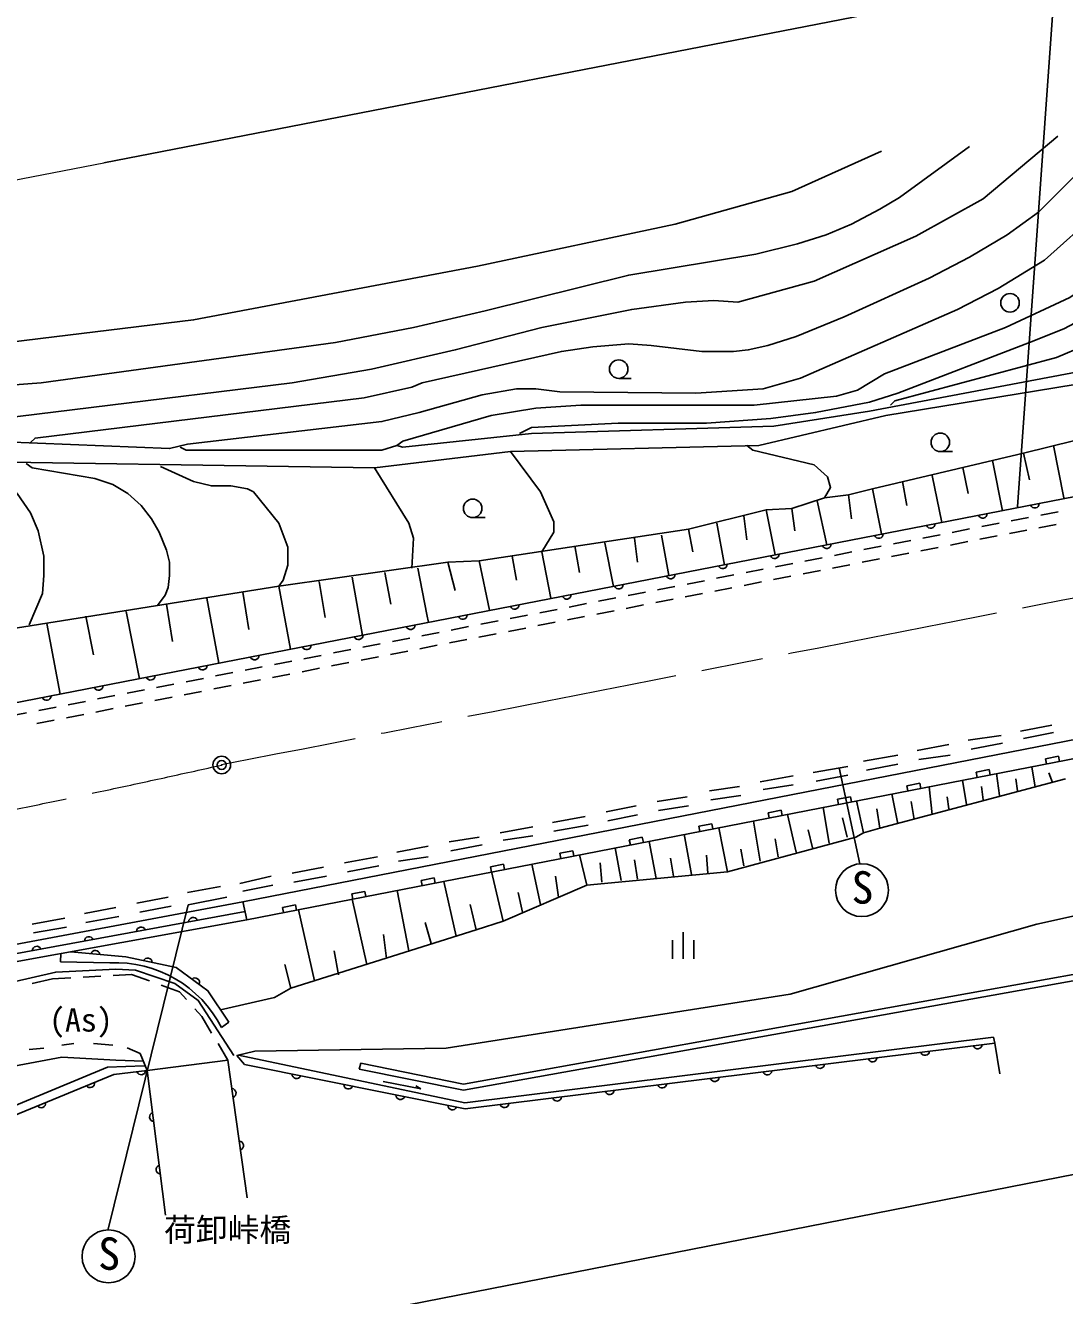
# Model space of a CAD drawing. Units: millimetres, scale not verified. Extents: x 40000 to 680000, y 20000 to 380000.
# Drawn here: x 448639 to 507476, y 245588 to 317514 of the extents above; entities that cross this region are included whole.
import ezdxf
from ezdxf.enums import TextEntityAlignment as Align

# ---------------------------------------------------------------- set-up
doc = ezdxf.new("R2010")
doc.units = ezdxf.units.MM
doc.header["$LTSCALE"] = 1000
doc.header["$PDMODE"] = 32
doc.header["$PDSIZE"] = 500
doc.linetypes.add('CHAIN', pattern=[18.5, 12, -1.5, 3.5, -1.5])
for name, color, linetype, lineweight in [('M-BGD', 7, 'Continuous', 25), ('M-BMK', 2, 'CHAIN', 13), ('M-BMK-HTXT', 7, 'Continuous', 13), ('M-BMK-SRVR', 3, 'Continuous', 25), ('M-STR-HTXT', 7, 'Continuous', 13), ('M-STR-STRC', 7, 'Continuous', 25)]:
    doc.layers.add(name, color=color, linetype=linetype, lineweight=lineweight)
doc.styles.add('ＭＳ ゴシック', font='')
doc.styles.get('ＭＳ ゴシック').set_extended_font_data('MS Gothic')

msp = doc.modelspace()

# ---------------------------------------------------------------- linework, layer by layer
at = {"layer": 'M-BGD'}
for p, q in [((551376, 328860), (453078, 309725)), ((482231, 297527), (482931, 297527)), ((506841, 293723), (507434, 290760)), ((500438, 293380), (501138, 293380)), ((503389, 292882), (503955, 290031)), ((505486, 291776), (505148, 293300)), ((499983, 292030), (500534, 289365)), ((501722, 292486), (502015, 291014)), ((498290, 291691), (498544, 290336)), ((493464, 290590), (494018, 288096)), ((495242, 290929), (495411, 289574)), ((496596, 291268), (497104, 288728)), ((490585, 290082), (491093, 287542)), ((492024, 290167), (492194, 288897)), ((506124, 289783), (507105, 289975)), ((473963, 289641), (474663, 289641)), ((487791, 289320), (488214, 286950)), ((489315, 289744), (489484, 288389)), ((502786, 289133), (503768, 289324)), ((504455, 289458), (505437, 289649)), ((506017, 289068), (506998, 289259)), ((483134, 288474), (483304, 287119)), ((486182, 288982), (486436, 287712)), ((499449, 288482), (500431, 288673)), ((501118, 288807), (502099, 288999)), ((502680, 288416), (503661, 288607)), ((504348, 288742), (505330, 288933)), ((479748, 288050), (480002, 286526)), ((481441, 288220), (481936, 285744)), ((496112, 287831), (497094, 288023)), ((497781, 288157), (498762, 288348)), ((499343, 287764), (500324, 287955)), ((501011, 288090), (501993, 288281)), ((559614, 287133), (460956, 267882)), ((472551, 287119), (472974, 285510)), ((474329, 287204), (474922, 284410)), ((476192, 287458), (476446, 286103)), ((491106, 286855), (492088, 287047)), ((492775, 287181), (493756, 287372)), ((494443, 287506), (495425, 287697)), ((496006, 287112), (496987, 287303)), ((497674, 287438), (498656, 287629)), ((467132, 286272), (467725, 282970)), ((468995, 286526), (469334, 284748)), ((487769, 286205), (488751, 286396)), ((489438, 286530), (490419, 286721)), ((491001, 286133), (491982, 286325)), ((492669, 286459), (493651, 286651)), ((494338, 286785), (495319, 286977)), ((559815, 286105), (461182, 266871)), ((465270, 286018), (465608, 283986)), ((484432, 285554), (485414, 285746)), ((486101, 285879), (487082, 286071)), ((487664, 285481), (488645, 285673)), ((489332, 285807), (490314, 285999)), ((458920, 285087), (459591, 281395)), ((460952, 285426), (461290, 283309)), ((481095, 284904), (482076, 285095)), ((482763, 285229), (483745, 285420)), ((484327, 284829), (485308, 285021)), ((485995, 285155), (486977, 285347)), ((454348, 284325), (455092, 280519)), ((456634, 284748), (456972, 282632)), ((476089, 283928), (477071, 284119)), ((477758, 284253), (478739, 284444)), ((479426, 284578), (480408, 284770)), ((480990, 284177), (481971, 284369)), ((482658, 284503), (483640, 284695)), ((449860, 283648), (450611, 279646)), ((452062, 284071), (452485, 281870)), ((472752, 283277), (473733, 283468)), ((474420, 283602), (475402, 283794)), ((475985, 283199), (476966, 283391)), ((477653, 283525), (478635, 283717)), ((479322, 283851), (480303, 284043)), ((469415, 282626), (470396, 282818)), ((471083, 282952), (472065, 283143)), ((472648, 282547), (473629, 282739)), ((474316, 282873), (475298, 283065)), ((466078, 281976), (467059, 282167)), ((467746, 282301), (468728, 282492)), ((469311, 281895), (470292, 282087)), ((470979, 282221), (471961, 282413)), ((462740, 281325), (463722, 281517)), ((464409, 281650), (465390, 281842)), ((465974, 281243), (466955, 281435)), ((467642, 281569), (468624, 281761)), ((457735, 280349), (458716, 280541)), ((459403, 280675), (460385, 280866)), ((461072, 281000), (462053, 281191)), ((462637, 280591), (463619, 280783)), ((464306, 280917), (465287, 281109)), ((454397, 279699), (455379, 279890)), ((456066, 280024), (457048, 280215)), ((457632, 279613), (458613, 279805)), ((459300, 279939), (460282, 280131)), ((460969, 280265), (461950, 280457)), ((451060, 279048), (452042, 279239)), ((452729, 279373), (453710, 279565)), ((454295, 278961), (455276, 279153)), ((455963, 279287), (456945, 279479)), ((447723, 278397), (448705, 278589)), ((449392, 278723), (450373, 278914)), ((450958, 278309), (451939, 278501)), ((452626, 278635), (453608, 278827)), ((449290, 277983), (450271, 278175)), ((506756, 277890), (504978, 277552)), ((503878, 277298), (502015, 277044)), ((506841, 277467), (505148, 277128)), ((498036, 276197), (496088, 275858)), ((500914, 276790), (499136, 276451)), ((500999, 276197), (499221, 275943)), ((503962, 276874), (502184, 276536)), ((495195, 275557), (493248, 275218)), ((498036, 275689), (496258, 275350)), ((505620, 275537), (505811, 274388)), ((507124, 276136), (506388, 275992)), ((506388, 275992), (506446, 275698)), ((507182, 275841), (507124, 276136)), ((492109, 275012), (490246, 274673)), ((495195, 275049), (493417, 274710)), ((495882, 270041), (494712, 275473)), ((507518, 274842), (497020, 272048)), ((501702, 274773), (501930, 273403)), ((503198, 275370), (502462, 275227)), ((502462, 275227), (502520, 274932)), ((503256, 275076), (503198, 275370)), ((503628, 275148), (503793, 273911)), ((504724, 274842), (504809, 274165)), ((506587, 275181), (506799, 274651)), ((489061, 274419), (487368, 274165)), ((492109, 274504), (490416, 274250)), ((499272, 274605), (498536, 274461)), ((498536, 274461), (498594, 274167)), ((499330, 274310), (499272, 274605)), ((499806, 274403), (499976, 272835)), ((502777, 274419), (502862, 273657)), ((483219, 273318), (481526, 272980)), ((486098, 273826), (484404, 273572)), ((486182, 273318), (484489, 273064)), ((489146, 273911), (487452, 273657)), ((495346, 273839), (494610, 273695)), ((494610, 273695), (494668, 273401)), ((495404, 273545), (495346, 273839)), ((496088, 271794), (495699, 273602)), ((497697, 273996), (498036, 272302)), ((498798, 273572), (498967, 272556)), ((500830, 273826), (500914, 273149)), ((480340, 272726), (478478, 272387)), ((483304, 272810), (481610, 272472)), ((491420, 273073), (490684, 272930)), ((490684, 272930), (490741, 272635)), ((491478, 272779), (491420, 273073)), ((491783, 272839), (492278, 270694)), ((493816, 273235), (494141, 271202)), ((494903, 272641), (495157, 271540)), ((496850, 273149), (497020, 272048)), ((477377, 272133), (475514, 271794)), ((480510, 272218), (478562, 271879)), ((487494, 272308), (486758, 272164)), ((486758, 272164), (486815, 271870)), ((487552, 272013), (487494, 272308)), ((488384, 269593), (487900, 272081)), ((489854, 272462), (490246, 270186)), ((492956, 271964), (493210, 270948)), ((497020, 272048), (496088, 271794)), ((474329, 271540), (472636, 271286)), ((477377, 271625), (475684, 271371)), ((483568, 271542), (482832, 271399)), ((482832, 271399), (482889, 271104)), ((483625, 271248), (483568, 271542)), ((484355, 269207), (483951, 271311)), ((485928, 271710), (486352, 269424)), ((495665, 271540), (488384, 269593)), ((491093, 271456), (491262, 270440)), ((496088, 271794), (495665, 271540)), ((468572, 270440), (466709, 270101)), ((471450, 271032), (469672, 270694)), ((471450, 270440), (469757, 270186)), ((474498, 271117), (472720, 270778)), ((479642, 270777), (478906, 270633)), ((478906, 270633), (478963, 270339)), ((479699, 270482), (479642, 270777)), ((480017, 270544), (480425, 268831)), ((482372, 269085), (482035, 270938)), ((487198, 270524), (487283, 269508)), ((489146, 270863), (489315, 269932)), ((465524, 269847), (463746, 269508)), ((468656, 269932), (466878, 269593)), ((475716, 270011), (474980, 269868)), ((474980, 269868), (475037, 269573)), ((475773, 269717), (475716, 270011)), ((477310, 270016), (477800, 267730)), ((481187, 270101), (481272, 269000)), ((483134, 270270), (483304, 269170)), ((485166, 270355), (485336, 269339)), ((462560, 269339), (460782, 268916)), ((465693, 269339), (463830, 269000)), ((471790, 269246), (471054, 269102)), ((471054, 269102), (471111, 268808)), ((471847, 268951), (471790, 269246)), ((473031, 265936), (472334, 269046)), ((475006, 269678), (475684, 266799)), ((478647, 269339), (478816, 268154)), ((488384, 269593), (480425, 268831)), ((459682, 268746), (457819, 268408)), ((462645, 268831), (460952, 268492)), ((467864, 268480), (467128, 268336)), ((467128, 268336), (467185, 268042)), ((467921, 268186), (467864, 268480)), ((469682, 268529), (470350, 265106)), ((480425, 268831), (475684, 266799)), ((476530, 268408), (476784, 267307)), ((457852, 267713), (453332, 249358)), ((456718, 268154), (454940, 267815)), ((456888, 267646), (455110, 267307)), ((457852, 267713), (460036, 268159)), ((460952, 267900), (461182, 266871)), ((463938, 267714), (463202, 267571)), ((463202, 267571), (463259, 267276)), ((463995, 267420), (463938, 267714)), ((467140, 268033), (467979, 264344)), ((473821, 267730), (474160, 266291)), ((461076, 267345), (413869, 258640)), ((413926, 258287), (461182, 266871)), ((450876, 266968), (449014, 266630)), ((453755, 267561), (451977, 267222)), ((453924, 267053), (452062, 266714)), ((464093, 267439), (465016, 263412)), ((450961, 266460), (449098, 266122)), ((474160, 266291), (463661, 262989)), ((471281, 266714), (471620, 265529)), ((475684, 266799), (474160, 266291)), ((485879, 264663), (485879, 266163)), ((468910, 266037), (469080, 264682)), ((485279, 264663), (485279, 265713)), ((486479, 264663), (486479, 265713)), ((466116, 265106), (466370, 263751)), ((463322, 264344), (463661, 262989)), ((449017, 263270), (450180, 263525)), ((450180, 263525), (451211, 263584)), ((451909, 263624), (452908, 263681)), ((453607, 263721), (454637, 263780)), ((454637, 263780), (455668, 263407)), ((456326, 263168), (457358, 262794)), ((457358, 262794), (457756, 262351)), ((463661, 262989), (462737, 262472)), ((458224, 261831), (458622, 261388)), ((459691, 261769), (462737, 262472)), ((458622, 261388), (459183, 260456)), ((460154, 261074), (459743, 260765)), ((451384, 259856), (450707, 259772)), ((452485, 259856), (453586, 259772)), ((459544, 259857), (460105, 258925)), ((450707, 259094), (447066, 258417)), ((449691, 259602), (448844, 259518)), ((453755, 258925), (450707, 259094)), ((453755, 258925), (455321, 258856)), ((455533, 258332), (460105, 258925)), ((461201, 251120), (460105, 258925))]:
    msp.add_line(p, q, dxfattribs=at)
for points in [[(522843, 317768), (521742, 317260), (520642, 316583), (518864, 315144), (518017, 314297), (516747, 312773), (510482, 303968), (507772, 302105), (504132, 300412), (497274, 297787), (495750, 296856), (494564, 296517), (489908, 296009), (480086, 296009), (477546, 295840), (475006, 295416), (470011, 293977), (469672, 293723), (468826, 293469), (457734, 293469), (457396, 293638)], [(516832, 315736), (509381, 306931), (506333, 304222), (503708, 302613), (501422, 301428), (492532, 297533), (490416, 296940), (486606, 296686), (478901, 296771), (477546, 296940), (476446, 296940), (474498, 296602), (470942, 295586), (468826, 295078), (457819, 293808), (456803, 293554), (438092, 294316)], [(511667, 312604), (505994, 306931), (504216, 305661), (502100, 304391), (499814, 303206), (494988, 301004), (492278, 299904), (490670, 299396), (489569, 299142), (488722, 299057), (486944, 299057), (484066, 299396), (482796, 299480), (480764, 299311), (478986, 299057), (471112, 297279), (470519, 297025), (467810, 296432), (449183, 294146), (448929, 293892)], [(507095, 311249), (502862, 307693), (499052, 305576), (493294, 303036), (488976, 301851), (487622, 301936), (486013, 301851), (482965, 301428), (477885, 300412), (472974, 299142), (468233, 298041), (463746, 297279), (440970, 294485), (440632, 294231)], [(497104, 310402), (492024, 308116), (485420, 306254), (474244, 303883), (458158, 300835), (446220, 299396), (441902, 298803), (436060, 297618), (424206, 293723), (421497, 292961), (418957, 292453), (416163, 292199), (415824, 292030)], [(502100, 310656), (498120, 307778), (497020, 307100), (495411, 306254), (493972, 305661), (492363, 305153), (489992, 304560), (482796, 303375), (474668, 301343), (470604, 300412), (466201, 299565), (449522, 297279), (442748, 296771), (440293, 296517), (437668, 296009), (435806, 295416), (432080, 293723), (428863, 292538), (428524, 292284)], [(441648, 292876), (468402, 292453), (476107, 293384), (490162, 293723), (497358, 295416), (512344, 297872), (513530, 298718), (516239, 302274), (516324, 302698), (516154, 302867), (516662, 303629), (517001, 303629)], [(516578, 303036), (516493, 302698), (516324, 302698), (515816, 302444), (513276, 299057), (512429, 298634), (508534, 297956), (496427, 295670), (491008, 294824), (477292, 294400), (470011, 293638), (469672, 293723)], [(509042, 301174), (507434, 300327), (505486, 299565), (498036, 296686), (496427, 296178), (493379, 295586), (490839, 295247), (487198, 294993), (482203, 294993), (477292, 294739), (476615, 294400)], [(258976, 267990), (268843, 267053), (281543, 266122), (300508, 265360), (316934, 265106), (342249, 265614), (356134, 266206), (384159, 268746), (401262, 270863), (421582, 273996), (557022, 300361)], [(508619, 299396), (507010, 298718), (497866, 296263), (497612, 296009)], [(526145, 297956), (513784, 295416), (505148, 293300)], [(493887, 290760), (494226, 291352), (494056, 291945), (493294, 292622), (489823, 293469), (489484, 293723)], [(505148, 293300), (496596, 291268), (495242, 290929), (493887, 290760), (492024, 290167), (490585, 290082), (486182, 288982), (474329, 287204), (472551, 287119), (462984, 285764), (425815, 279838), (414131, 277552), (413454, 277298), (411591, 277128), (406765, 276028), (396351, 275943), (387038, 275181), (366718, 274758), (352240, 273826), (335476, 272980), (311346, 271625)], [(448844, 283563), (449606, 285341), (449691, 286357), (449691, 287458), (449352, 288897), (448929, 289913), (448167, 291014), (447659, 291437), (446812, 291945), (446135, 292199), (441648, 292876)], [(476107, 293384), (477800, 291098), (478562, 289405), (478562, 288812), (477885, 287712), (478393, 285087)], [(456126, 284664), (456549, 285256), (456718, 285680), (456803, 286357), (456803, 287119), (456634, 287796), (456210, 288812), (455787, 289574), (455194, 290336), (454432, 291014), (453586, 291522), (452570, 291860), (449014, 292453), (448675, 292707)], [(456295, 292538), (458158, 291691), (459174, 291437), (460274, 291437), (461206, 291268), (461544, 291098), (462984, 289320), (463492, 287966), (463492, 286950), (463238, 286103), (462984, 285764), (463650, 282185)], [(468402, 292453), (470350, 289320), (470604, 288474), (470519, 286780)], [(484658, 288643), (484997, 286780), (485071, 286355)], [(470858, 286780), (471366, 284156), (471468, 283707)], [(561790, 275520), (550952, 275435), (547227, 274927), (546601, 274848), (544856, 274673), (543163, 274588), (541639, 274334), (539353, 274080), (533426, 272895), (523097, 270440), (505910, 266630), (491940, 262650), (472466, 259602), (461629, 259433), (460613, 259179), (461036, 258671)], [(460956, 267882), (413802, 259048), (413926, 258287)], [(453426, 264429), (450626, 264490), (450643, 264957)], [(460154, 261074), (458970, 262854), (457168, 264169), (454319, 264766), (451218, 265061)], [(460444, 259179), (458426, 262302), (457095, 263252), (454879, 264015), (453759, 264080), (450360, 263909), (418939, 256689), (415086, 256405), (414148, 257233), (413926, 258287)], [(328448, 229122), (336322, 229207), (339878, 229292), (352070, 229715), (364601, 230392), (374846, 231070), (388392, 232255), (400500, 233525), (410490, 234795), (423868, 236658), (436314, 238605), (444696, 240044), (563060, 263243), (564251, 263466)], [(454409, 259623), (455135, 259295), (455542, 258334)], [(361695, 247782), (399213, 251785), (409272, 247753), (418121, 248159), (443234, 253818), (453640, 258116), (455542, 258334), (456562, 250140)], [(455433, 258591), (455357, 258608), (453284, 258522), (442424, 254019)]]:
    msp.add_lwpolyline(points, dxfattribs=at)
for centre, radius in [((504387, 301804), 525), ((482231, 298052), 525), ((500438, 293905), 525), ((473963, 290166), 525), ((496005, 268546), 1500), ((453350, 247811), 1500)]:
    msp.add_circle(centre, radius, dxfattribs=at)
for centre, radius, start, end in [((502841, 289871), 256, 203.69589, 358.33513), ((505786, 290444), 256, 203.69589, 358.33513), ((499896, 289298), 256, 203.69589, 358.33513), ((496952, 288725), 256, 203.69589, 358.33513), ((494007, 288151), 256, 203.69589, 358.33513), ((488117, 287005), 256, 203.69589, 358.33513), ((491062, 287578), 256, 203.69589, 358.33513), ((485173, 286432), 256, 203.69589, 358.33513), ((482228, 285858), 256, 203.69589, 358.33513), ((479283, 285285), 256, 203.69589, 358.33513), ((473394, 284139), 256, 203.69589, 358.33513), ((476339, 284712), 256, 203.69589, 358.33513), ((470449, 283566), 256, 203.69589, 358.33513), ((467504, 282992), 256, 203.69589, 358.33513), ((464560, 282419), 256, 203.69589, 358.33513), ((458670, 281273), 256, 203.69589, 358.33513), ((461615, 281846), 256, 203.69589, 358.33513), ((455725, 280699), 256, 203.69589, 358.33513), ((452781, 280126), 256, 203.69589, 358.33513), ((449836, 279553), 256, 203.69589, 358.33513), ((458136, 266745), 256, 23.12779, 177.76702), ((455186, 266201), 256, 23.12779, 177.76702), ((452235, 265657), 256, 23.12779, 177.76702), ((449285, 265113), 256, 23.12779, 177.76702), ((452601, 264873), 256, 7.23363, 161.87287), ((455560, 264448), 256, 0.85344, 155.49267), ((453741, 257694), 6742, 27.09837, 92.67453), ((458241, 263317), 256, 336.56104, 131.20028), ((455196, 258351), 256, 199.19721, 353.83645), ((452299, 257623), 256, 215.12329, 9.76253), ((460311, 257054), 256, 290.67596, 85.3152), ((449527, 256478), 256, 215.12329, 9.76253), ((455926, 255703), 256, 109.77591, 264.41514), ((460728, 254083), 256, 290.67596, 85.3152), ((456297, 252726), 256, 109.77591, 264.41514)]:
    msp.add_arc(centre, radius, start, end, dxfattribs=at)
at = {"layer": 'M-BMK'}
for centre, radius, start, end in [((6954141, -32775285), 33682939, 100.94633, 101.11679), ((309312, 946836), 687855, 274.30327, 282.63321)]:
    msp.add_arc(centre, radius, start, end, dxfattribs=at)
at = {"layer": 'M-BMK-HTXT'}
msp.add_lwpolyline([(326078, 294231), (332089, 294316), (338185, 294485), (348176, 294908), (358928, 295586), (371036, 296602), (377809, 297279), (388392, 298464), (397113, 299650), (410406, 301682), (421074, 303544), (453078, 309725)], dxfattribs=at)
at = {"layer": 'M-BMK-SRVR'}
msp.add_circle((459752, 275634), 500, dxfattribs=at)
msp.add_point((459752, 275634), dxfattribs=at)
at = {"layer": 'M-STR-STRC'}
for p, q in [((507857, 332924), (504809, 290252)), ((511587, 264421), (473436, 257570)), ((473443, 257216), (511315, 264010)), ((503445, 260223), (473526, 256511)), ((503445, 260223), (503526, 259882)), ((503526, 259882), (503818, 258137)), ((473526, 256511), (460703, 259202)), ((467636, 258742), (467533, 258401)), ((467533, 258401), (473443, 257216)), ((473436, 257570), (467636, 258742)), ((468900, 257721), (471020, 257301)), ((471020, 257301), (470750, 257474))]:
    msp.add_line(p, q, dxfattribs=at)
msp.add_lwpolyline([(461036, 258671), (473539, 256156), (503526, 259882)], dxfattribs=at)
for centre, start, end in [((502556, 259819), 199.76316, 354.40239), ((496602, 259079), 199.76316, 354.40239), ((499579, 259449), 199.76316, 354.40239), ((490647, 258339), 199.76316, 354.40239), ((493625, 258709), 199.76316, 354.40239), ((463989, 258135), 181.309, 335.94823), ((466930, 257543), 181.309, 335.94823), ((484693, 257599), 199.76316, 354.40239), ((487670, 257969), 199.76316, 354.40239), ((469871, 256952), 181.309, 335.94823), ((478739, 256859), 199.76316, 354.40239), ((481716, 257229), 199.76316, 354.40239), ((472812, 256360), 181.309, 335.94823), ((475762, 256489), 199.76316, 354.40239)]:
    msp.add_arc(centre, 256, start, end, dxfattribs=at)

# ---------------------------------------------------------------- texts
at = {"layer": 'M-BGD', "style": 'ＭＳ ゴシック'}
for s, height, p in [('S', 1833, (495409, 267234)), ('荷卸峠橋', 1320, (456488, 248261)), ('S', 1833, (452755, 246500))]:
    msp.add_text(s, height=height, dxfattribs=at).set_placement(p, align=Align.BOTTOM_LEFT)
at = {"layer": 'M-STR-HTXT', "style": 'ＭＳ ゴシック'}
msp.add_text('(As)', height=1320, dxfattribs=at).set_placement((449985, 260145), align=Align.BOTTOM_LEFT)

doc.saveas('drawing.dxf')
